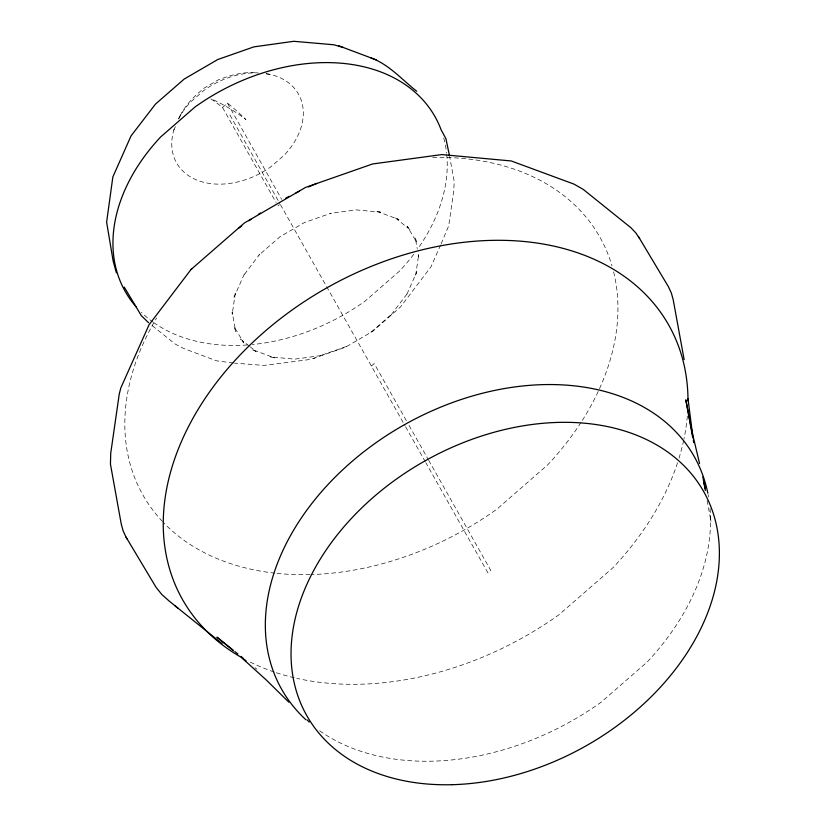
<?xml version="1.0" encoding="UTF-8"?>
<svg xmlns="http://www.w3.org/2000/svg" width="826" height="826" viewBox="0 0 826 826"><rect width="100%" height="100%" fill="white"/><g stroke="black" fill="none" stroke-linecap="round" stroke-linejoin="round"><path stroke-width="0.62" stroke-dasharray="4.13 3.1" d="M173.821 130.136L175.38 126.574M180.223 115.681C185.592 104.623 194.699 95.702 204.187 88.083L218.126 79.977C230.846 74.918 244.775 71.139 258.548 73.163M178.912 118.603L181.431 112.914M440.63 244.992L430.955 266.829L400.558 306.88L372.805 331.278L345.526 347.178L313.632 358.391L307.158 359.857L263.804 365.433L234.501 363.099M441.136 243.835L448.714 225.839L453.711 191.147L454.238 181.668L449.767 157.146M222.524 107.483L227.47 103.167A78.553 15.136 48.9 0 1 244.579 118.232L245.89 119.522L244.403 118.397A79.864 22.219 43.2 0 0 224.641 105.635A79.885 22.23 43.2 0 0 211.477 99.11L210.754 98.852L211.353 99.213A78.553 15.136 48.9 0 1 222.524 107.483L276.08 202.525M277.97 205.881L279.384 204.652M370.977 332.217L392.051 313.839L391.348 314.572L407.073 293.86L406.423 295.305L416.831 271.826L415.633 275.688L418.668 254.573L418.73 256.917L418.07 253.303M371.38 366.052L374.209 363.595L406.516 420.93M346.352 346.528L319.848 355.81L320.746 355.614L294.758 359.145L270.463 356.904L274.284 357.844L251.889 349.419L256.008 351.494L250.226 346.858M313.632 358.391L315.212 357.854M233.231 362.975L216.505 360.817L183.289 348.324L175.04 343.957L151.519 325.083M266.075 73.855L269.823 74.34M249.266 346.084L240.593 339.125L243.815 342.904L234.099 326.673L235.678 331.402L232.158 312.114L232.209 314.458L235.255 293.344L234.047 297.205L244.455 273.726L243.815 275.172L259.529 254.46L258.827 255.193L279.9 236.814L304.526 222.504L331.03 213.222L330.132 213.418L356.13 209.887L380.414 212.127L376.594 211.188L398.989 219.613L394.869 217.537L410.285 229.907L407.073 226.128L416.779 242.359L415.21 237.63L417.182 248.481M254.904 667.615L256.896 669.225M227.47 103.167L281.656 199.334M409.046 425.421L428.044 459.142M428.684 460.268L490.758 570.436L487.939 572.893L425.855 462.736M229.917 114.979L279.808 203.526M280.437 204.652L404.957 425.638M405.587 426.763L425.225 461.61M707.139 500.473L710.99 521.567L710.525 518.811M266.313 73.659A69.983 50.262 -29.4 0 1 284.526 154.896L271.011 166.676A69.983 50.262 -29.4 0 1 196.474 179.903A69.983 50.262 -29.4 0 1 174.916 126.791M178.385 118.965A69.983 50.262 -29.4 0 1 190.527 102.104L204.043 90.313A69.983 50.262 -29.4 0 1 257.681 72.864M443.748 138.035A177.848 127.72 -29.4 0 1 446.598 153.078M446.732 154.359A177.848 127.72 -29.4 0 1 417.533 249.132M413.754 254.284A177.848 127.72 -29.4 0 1 399.516 271.114L365.175 301.046A177.848 127.72 -29.4 0 1 252.322 344.545M247.253 344.979A177.848 127.72 -29.4 0 1 154.266 322.997M153.202 322.243A177.848 127.72 -29.4 0 1 141.38 312.383M432.7 157.518A262.348 188.4 -29.4 0 1 611.994 265.848M613.625 271.899A262.348 188.4 -29.4 0 1 581.649 421.446M580.967 422.499A262.348 188.4 -29.4 0 1 547.545 464.997L496.891 509.167A262.348 188.4 -29.4 0 1 311.299 574.555M310.06 574.597A262.348 188.4 -29.4 0 1 276.225 573.296M274.955 573.161A262.348 188.4 -29.4 0 1 163.341 522.424M162.485 521.526A262.348 188.4 -29.4 0 1 156.579 318.02M708.078 494.464A236.845 170.084 -29.4 0 1 708.532 496.984M710.019 508.465A236.845 170.084 -29.4 0 1 646.975 662.225L601.245 702.1A236.845 170.084 -29.4 0 1 317.896 729.564M687.335 416.015A279.167 200.481 -29.4 0 1 683.938 439.071M683.67 440.361A279.167 200.481 -29.4 0 1 679.044 458.11M677.547 462.828A279.167 200.481 -29.4 0 1 613.078 567.596L559.171 614.596A279.167 200.481 -29.4 0 1 296.813 678.352M294.252 677.754A279.167 200.481 -29.4 0 1 275.378 672.416M274.149 672.003A279.167 200.481 -29.4 0 1 248.502 661.213"/><path stroke-width="1.24" d="M639.613 238.559L635.731 232.798L630.961 227.769L583.187 189.361L573.925 184.084L511.201 160.956L441.796 154.586L372.629 163.951L305.537 187.43L244.444 222.937L191.002 269.524L149.072 324.732L120.854 387.838L119.274 393.888L110.725 453.319L110.447 464.15L121.246 524.045L123.095 530.767L126.017 537.096L156.052 587.307L161.824 594.503L169.206 601.08L222.018 643.588M191.002 269.524L192.19 268.502M343.141 47.433L333.828 44.769L293.757 41.3L253.881 46.875L217.775 59.524L184.229 79.028L155.525 104.055L131.066 135.867L112.852 176.94L106.626 222.153L113.11 260.944L116.394 272.797M370.864 57.872C388.912 64.314 401.963 79.699 416.727 91.252M338.577 45.729L376.222 59.875M246.024 660.79L242.039 657.754A279.167 200.481 -29.4 0 1 324.071 289.43A279.167 200.481 -29.4 0 1 687.996 401.002M175.05 605.923L178.024 608.287M232.911 649.979L216.928 637.145L233.655 650.878M234.914 651.58L237.909 653.986M240.913 656.391L242.906 657.992M241.863 657.899L265.858 679.591L288.873 702.203M148.587 322.718L141.349 315.697L124.251 287.107M307.189 719.973L309.244 722.089M638.415 236.566L668.461 286.777L671.373 293.096L673.221 299.817L684.145 359.651M126.017 537.096L127.214 539.11M699.55 463.5L692.054 431.853L685.828 399.836L692.735 437.832M705.332 488.548L703.989 482.756M702.843 476.901L705.332 490.551M449.54 155.918L445.916 138.675L441.084 129.734A177.848 127.72 -29.4 0 0 195.008 107.008L160.667 136.951A177.848 127.72 -29.4 0 0 136.218 306.942M693.334 440.093L693.747 442.602M692.942 437.584L687.975 398.555M238.662 228.234A262.348 188.4 -29.4 0 1 241.75 225.942M248.946 220.769A262.348 188.4 -29.4 0 1 251.011 219.334M258.362 214.399A262.348 188.4 -29.4 0 1 260.5 213.015M285.817 198.126A262.348 188.4 -29.4 0 1 289.193 196.34M295.987 192.881A262.348 188.4 -29.4 0 1 299.394 191.209M308.573 186.934A262.348 188.4 -29.4 0 1 316.823 183.362M305.971 719.807A236.845 170.084 -29.4 0 1 404.358 424.76A236.845 170.084 -29.4 0 1 707.83 493.215M451.946 784.7A227.883 163.651 -29.4 0 0 711.496 508.351A227.883 163.651 -29.4 0 0 352.186 517.603A227.883 163.651 -29.4 0 0 451.946 784.7"/></g></svg>
